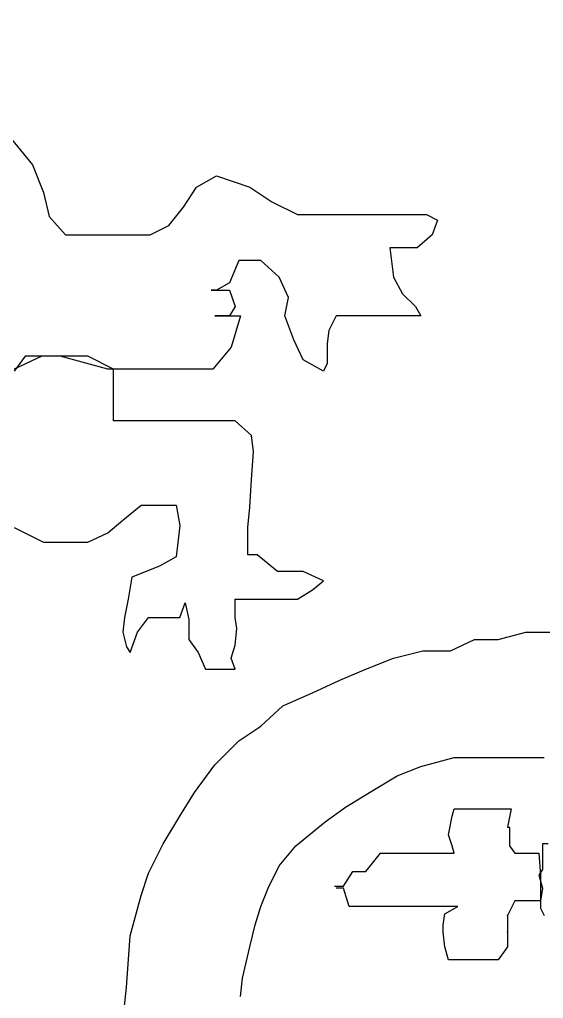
# Model space of a CAD drawing. Extents: x 731854 to 732444, y 4380981 to 4382008.
# Drawn here: x 731889.17 to 731892.02, y 4381842.19 to 4381847.51 of the extents above; entities that cross this region are included whole.
import ezdxf

# ---------------------------------------------------------------- set-up
doc = ezdxf.new("R2010")
doc.units = 0
doc.layers.get('0').update_dxf_attribs({"linetype": 'CONTINUOUS'})

msp = doc.modelspace()

# ---------------------------------------------------------------- linework, layer by layer
at = {"color": 0, "linetype": 'CONTINUOUS'}
for p, q in [((731889.11, 4381846.88), (731889.24, 4381846.72)), ((731889.11, 4381846.88), (731889.24, 4381846.72)), ((731889.24, 4381846.72), (731889.3, 4381846.57)), ((731889.24, 4381846.72), (731889.3, 4381846.57)), ((731890.13, 4381846.6), (731890.24, 4381846.66)), ((731890.13, 4381846.6), (731890.24, 4381846.66)), ((731890.24, 4381846.66), (731890.42, 4381846.6)), ((731890.24, 4381846.66), (731890.42, 4381846.6)), ((731889.3, 4381846.57), (731889.33, 4381846.44)), ((731889.3, 4381846.57), (731889.33, 4381846.44)), ((731890.06, 4381846.49), (731890.13, 4381846.6)), ((731890.06, 4381846.49), (731890.13, 4381846.6)), ((731890.42, 4381846.6), (731890.54, 4381846.52)), ((731890.42, 4381846.6), (731890.54, 4381846.52)), ((731890.54, 4381846.52), (731890.68, 4381846.45)), ((731890.54, 4381846.52), (731890.68, 4381846.45)), ((731889.98, 4381846.39), (731890.06, 4381846.49)), ((731889.98, 4381846.39), (731890.06, 4381846.49)), ((731889.33, 4381846.44), (731889.42, 4381846.34)), ((731889.33, 4381846.44), (731889.42, 4381846.34)), ((731890.68, 4381846.45), (731890.83, 4381846.45)), ((731890.68, 4381846.45), (731890.83, 4381846.45)), ((731890.83, 4381846.45), (731890.98, 4381846.45)), ((731890.83, 4381846.45), (731890.98, 4381846.45)), ((731890.98, 4381846.45), (731891.11, 4381846.45)), ((731890.98, 4381846.45), (731891.11, 4381846.45)), ((731891.11, 4381846.45), (731891.23, 4381846.45)), ((731891.11, 4381846.45), (731891.23, 4381846.45)), ((731891.23, 4381846.45), (731891.29, 4381846.45)), ((731891.23, 4381846.45), (731891.29, 4381846.45)), ((731891.29, 4381846.45), (731891.38, 4381846.45)), ((731891.29, 4381846.45), (731891.38, 4381846.45)), ((731891.38, 4381846.45), (731891.44, 4381846.42)), ((731891.38, 4381846.45), (731891.44, 4381846.42)), ((731891.44, 4381846.42), (731891.41, 4381846.34)), ((731891.44, 4381846.42), (731891.41, 4381846.34)), ((731889.88, 4381846.34), (731889.98, 4381846.39)), ((731889.88, 4381846.34), (731889.98, 4381846.39)), ((731889.42, 4381846.34), (731889.58, 4381846.34)), ((731889.42, 4381846.34), (731889.58, 4381846.34)), ((731889.58, 4381846.34), (731889.73, 4381846.34)), ((731889.58, 4381846.34), (731889.73, 4381846.34)), ((731889.73, 4381846.34), (731889.88, 4381846.34)), ((731889.73, 4381846.34), (731889.88, 4381846.34)), ((731891.41, 4381846.34), (731891.33, 4381846.27)), ((731891.41, 4381846.34), (731891.33, 4381846.27)), ((731891.24, 4381846.27), (731891.18, 4381846.27)), ((731891.18, 4381846.27), (731891.2, 4381846.11)), ((731891.24, 4381846.27), (731891.18, 4381846.27)), ((731891.18, 4381846.27), (731891.2, 4381846.11)), ((731891.33, 4381846.27), (731891.24, 4381846.27)), ((731891.33, 4381846.27), (731891.24, 4381846.27)), ((731890.36, 4381846.2), (731890.31, 4381846.08)), ((731890.36, 4381846.2), (731890.31, 4381846.08)), ((731890.48, 4381846.2), (731890.36, 4381846.2)), ((731890.48, 4381846.2), (731890.36, 4381846.2)), ((731890.58, 4381846.11), (731890.48, 4381846.2)), ((731890.58, 4381846.11), (731890.48, 4381846.2)), ((731890.63, 4381846), (731890.58, 4381846.11)), ((731890.63, 4381846), (731890.58, 4381846.11)), ((731891.2, 4381846.11), (731891.25, 4381846.02)), ((731891.2, 4381846.11), (731891.25, 4381846.02)), ((731890.24, 4381846.04), (731890.21, 4381846.04)), ((731890.21, 4381846.04), (731890.31, 4381846.04)), ((731890.24, 4381846.04), (731890.21, 4381846.04)), ((731890.21, 4381846.04), (731890.31, 4381846.04)), ((731890.31, 4381846.08), (731890.24, 4381846.04)), ((731890.31, 4381846.08), (731890.24, 4381846.04)), ((731890.31, 4381846.04), (731890.34, 4381845.95)), ((731890.31, 4381846.04), (731890.34, 4381845.95)), ((731890.61, 4381845.9), (731890.63, 4381846)), ((731890.61, 4381845.9), (731890.63, 4381846)), ((731891.25, 4381846.02), (731891.32, 4381845.95)), ((731891.25, 4381846.02), (731891.32, 4381845.95)), ((731890.34, 4381845.95), (731890.31, 4381845.9)), ((731890.34, 4381845.95), (731890.31, 4381845.9)), ((731891.32, 4381845.95), (731891.35, 4381845.9)), ((731891.32, 4381845.95), (731891.35, 4381845.9)), ((731890.31, 4381845.9), (731890.23, 4381845.9)), ((731890.23, 4381845.9), (731890.37, 4381845.9)), ((731890.31, 4381845.9), (731890.23, 4381845.9)), ((731890.23, 4381845.9), (731890.37, 4381845.9)), ((731890.37, 4381845.9), (731890.32, 4381845.73)), ((731890.37, 4381845.9), (731890.32, 4381845.73)), ((731890.66, 4381845.77), (731890.61, 4381845.9)), ((731890.66, 4381845.77), (731890.61, 4381845.9)), ((731890.89, 4381845.9), (731890.85, 4381845.82)), ((731890.89, 4381845.9), (731890.85, 4381845.82)), ((731890.92, 4381845.9), (731890.89, 4381845.9)), ((731890.92, 4381845.9), (731890.89, 4381845.9)), ((731891, 4381845.9), (731890.92, 4381845.9)), ((731891, 4381845.9), (731890.92, 4381845.9)), ((731891.07, 4381845.9), (731891, 4381845.9)), ((731891.07, 4381845.9), (731891, 4381845.9)), ((731891.2, 4381845.9), (731891.07, 4381845.9)), ((731891.2, 4381845.9), (731891.07, 4381845.9)), ((731891.3, 4381845.9), (731891.2, 4381845.9)), ((731891.3, 4381845.9), (731891.2, 4381845.9)), ((731891.35, 4381845.9), (731891.3, 4381845.9)), ((731891.35, 4381845.9), (731891.3, 4381845.9)), ((731890.85, 4381845.82), (731890.84, 4381845.75)), ((731890.85, 4381845.82), (731890.84, 4381845.75)), ((731890.32, 4381845.73), (731890.22, 4381845.61)), ((731890.32, 4381845.73), (731890.22, 4381845.61)), ((731890.71, 4381845.66), (731890.66, 4381845.77)), ((731890.71, 4381845.66), (731890.66, 4381845.77)), ((731890.84, 4381845.75), (731890.84, 4381845.64)), ((731890.84, 4381845.75), (731890.84, 4381845.64)), ((731889.2, 4381845.68), (731889.14, 4381845.6)), ((731889.29, 4381845.68), (731889.14, 4381845.61)), ((731889.2, 4381845.68), (731889.14, 4381845.6)), ((731889.29, 4381845.68), (731889.14, 4381845.61)), ((731889.29, 4381845.68), (731889.2, 4381845.68)), ((731889.29, 4381845.68), (731889.2, 4381845.68)), ((731889.39, 4381845.68), (731889.29, 4381845.68)), ((731889.39, 4381845.68), (731889.29, 4381845.68)), ((731889.39, 4381845.68), (731889.29, 4381845.68)), ((731889.39, 4381845.68), (731889.29, 4381845.68)), ((731889.54, 4381845.68), (731889.39, 4381845.68)), ((731889.65, 4381845.61), (731889.39, 4381845.68)), ((731889.54, 4381845.68), (731889.39, 4381845.68)), ((731889.65, 4381845.61), (731889.39, 4381845.68)), ((731889.68, 4381845.61), (731889.54, 4381845.68)), ((731889.68, 4381845.61), (731889.54, 4381845.68)), ((731890.82, 4381845.6), (731890.71, 4381845.66)), ((731890.82, 4381845.6), (731890.71, 4381845.66)), ((731890.84, 4381845.64), (731890.82, 4381845.6)), ((731890.84, 4381845.64), (731890.82, 4381845.6)), ((731889.81, 4381845.61), (731889.65, 4381845.61)), ((731889.81, 4381845.61), (731889.65, 4381845.61)), ((731889.68, 4381845.55), (731889.68, 4381845.61)), ((731889.68, 4381845.55), (731889.68, 4381845.61)), ((731889.92, 4381845.61), (731889.81, 4381845.61)), ((731889.92, 4381845.61), (731889.81, 4381845.61)), ((731890.06, 4381845.61), (731889.92, 4381845.61)), ((731890.06, 4381845.61), (731889.92, 4381845.61)), ((731890.22, 4381845.61), (731890.06, 4381845.61)), ((731890.22, 4381845.61), (731890.06, 4381845.61)), ((731889.68, 4381845.43), (731889.68, 4381845.55)), ((731889.68, 4381845.43), (731889.68, 4381845.55)), ((731889.68, 4381845.33), (731889.68, 4381845.43)), ((731889.68, 4381845.33), (731889.68, 4381845.43)), ((731889.75, 4381845.33), (731889.68, 4381845.33)), ((731889.75, 4381845.33), (731889.68, 4381845.33)), ((731889.86, 4381845.33), (731889.75, 4381845.33)), ((731889.86, 4381845.33), (731889.75, 4381845.33)), ((731890.02, 4381845.33), (731889.86, 4381845.33)), ((731890.02, 4381845.33), (731889.86, 4381845.33)), ((731890.22, 4381845.33), (731890.02, 4381845.33)), ((731890.22, 4381845.33), (731890.02, 4381845.33)), ((731890.34, 4381845.33), (731890.22, 4381845.33)), ((731890.34, 4381845.33), (731890.22, 4381845.33)), ((731890.43, 4381845.25), (731890.34, 4381845.33)), ((731890.43, 4381845.25), (731890.34, 4381845.33)), ((731890.44, 4381845.16), (731890.43, 4381845.25)), ((731890.44, 4381845.16), (731890.43, 4381845.25)), ((731890.43, 4381845.01), (731890.44, 4381845.16)), ((731890.43, 4381845.01), (731890.44, 4381845.16)), ((731890.42, 4381844.86), (731890.43, 4381845.01)), ((731890.42, 4381844.86), (731890.43, 4381845.01)), ((731889.73, 4381844.79), (731889.83, 4381844.87)), ((731889.73, 4381844.79), (731889.83, 4381844.87)), ((731889.83, 4381844.87), (731889.93, 4381844.87)), ((731889.83, 4381844.87), (731889.93, 4381844.87)), ((731889.93, 4381844.87), (731890.02, 4381844.87)), ((731889.93, 4381844.87), (731890.02, 4381844.87)), ((731890.02, 4381844.87), (731890.04, 4381844.76)), ((731890.02, 4381844.87), (731890.04, 4381844.76)), ((731890.41, 4381844.75), (731890.42, 4381844.86)), ((731890.41, 4381844.75), (731890.42, 4381844.86)), ((731889.65, 4381844.72), (731889.73, 4381844.79)), ((731889.65, 4381844.72), (731889.73, 4381844.79)), ((731890.04, 4381844.76), (731890.02, 4381844.59)), ((731890.04, 4381844.76), (731890.02, 4381844.59)), ((731889.14, 4381844.75), (731889.3, 4381844.67)), ((731889.14, 4381844.75), (731889.3, 4381844.67)), ((731889.54, 4381844.67), (731889.65, 4381844.72)), ((731889.54, 4381844.67), (731889.65, 4381844.72)), ((731890.41, 4381844.6), (731890.41, 4381844.75)), ((731890.41, 4381844.6), (731890.41, 4381844.75)), ((731889.3, 4381844.67), (731889.44, 4381844.67)), ((731889.3, 4381844.67), (731889.44, 4381844.67)), ((731889.44, 4381844.67), (731889.54, 4381844.67)), ((731889.44, 4381844.67), (731889.54, 4381844.67)), ((731890.02, 4381844.59), (731889.93, 4381844.54)), ((731890.02, 4381844.59), (731889.93, 4381844.54)), ((731890.46, 4381844.6), (731890.41, 4381844.6)), ((731890.46, 4381844.6), (731890.41, 4381844.6)), ((731890.57, 4381844.51), (731890.46, 4381844.6)), ((731890.57, 4381844.51), (731890.46, 4381844.6)), ((731889.93, 4381844.54), (731889.78, 4381844.48)), ((731889.93, 4381844.54), (731889.78, 4381844.48)), ((731890.71, 4381844.51), (731890.57, 4381844.51)), ((731890.71, 4381844.51), (731890.57, 4381844.51)), ((731890.82, 4381844.46), (731890.71, 4381844.51)), ((731890.82, 4381844.46), (731890.71, 4381844.51)), ((731889.78, 4381844.48), (731889.76, 4381844.36)), ((731889.78, 4381844.48), (731889.76, 4381844.36)), ((731890.76, 4381844.41), (731890.82, 4381844.46)), ((731890.76, 4381844.41), (731890.82, 4381844.46)), ((731890.68, 4381844.36), (731890.76, 4381844.41)), ((731890.68, 4381844.36), (731890.76, 4381844.41)), ((731889.76, 4381844.36), (731889.74, 4381844.26)), ((731889.76, 4381844.36), (731889.74, 4381844.26)), ((731890.04, 4381844.26), (731890.07, 4381844.34)), ((731890.04, 4381844.26), (731890.07, 4381844.34)), ((731890.07, 4381844.34), (731890.09, 4381844.25)), ((731890.07, 4381844.34), (731890.09, 4381844.25)), ((731890.34, 4381844.26), (731890.34, 4381844.36)), ((731890.34, 4381844.36), (731890.43, 4381844.36)), ((731890.34, 4381844.26), (731890.34, 4381844.36)), ((731890.34, 4381844.36), (731890.43, 4381844.36)), ((731890.43, 4381844.36), (731890.52, 4381844.36)), ((731890.43, 4381844.36), (731890.52, 4381844.36)), ((731890.52, 4381844.36), (731890.58, 4381844.36)), ((731890.52, 4381844.36), (731890.58, 4381844.36)), ((731890.58, 4381844.36), (731890.68, 4381844.36)), ((731890.58, 4381844.36), (731890.68, 4381844.36)), ((731889.74, 4381844.26), (731889.73, 4381844.18)), ((731889.74, 4381844.26), (731889.73, 4381844.18)), ((731889.81, 4381844.18), (731889.87, 4381844.26)), ((731889.81, 4381844.18), (731889.87, 4381844.26)), ((731889.87, 4381844.26), (731889.95, 4381844.26)), ((731889.87, 4381844.26), (731889.95, 4381844.26)), ((731889.95, 4381844.26), (731890.04, 4381844.26)), ((731889.95, 4381844.26), (731890.04, 4381844.26)), ((731890.09, 4381844.25), (731890.09, 4381844.14)), ((731890.09, 4381844.25), (731890.09, 4381844.14)), ((731890.35, 4381844.2), (731890.34, 4381844.26)), ((731890.35, 4381844.2), (731890.34, 4381844.26)), ((731889.73, 4381844.18), (731889.75, 4381844.1)), ((731889.73, 4381844.18), (731889.75, 4381844.1)), ((731889.77, 4381844.07), (731889.81, 4381844.18)), ((731889.77, 4381844.07), (731889.81, 4381844.18)), ((731890.34, 4381844.11), (731890.35, 4381844.2)), ((731890.34, 4381844.11), (731890.35, 4381844.2)), ((731891.77, 4381844.14), (731891.92, 4381844.18)), ((731891.77, 4381844.14), (731891.92, 4381844.18)), ((731891.92, 4381844.18), (731892.06, 4381844.18)), ((731891.92, 4381844.18), (731892.06, 4381844.18)), ((731890.09, 4381844.14), (731890.14, 4381844.07)), ((731890.09, 4381844.14), (731890.14, 4381844.07)), ((731891.51, 4381844.08), (731891.64, 4381844.14)), ((731891.51, 4381844.08), (731891.64, 4381844.14)), ((731891.64, 4381844.14), (731891.77, 4381844.14)), ((731891.64, 4381844.14), (731891.77, 4381844.14)), ((731889.75, 4381844.1), (731889.77, 4381844.07)), ((731889.75, 4381844.1), (731889.77, 4381844.07)), ((731890.14, 4381844.07), (731890.18, 4381843.98)), ((731890.14, 4381844.07), (731890.18, 4381843.98)), ((731890.32, 4381844.04), (731890.34, 4381844.11)), ((731890.32, 4381844.04), (731890.34, 4381844.11)), ((731891.2, 4381844.04), (731891.36, 4381844.08)), ((731891.2, 4381844.04), (731891.36, 4381844.08)), ((731891.36, 4381844.08), (731891.51, 4381844.08)), ((731891.36, 4381844.08), (731891.51, 4381844.08)), ((731890.34, 4381843.98), (731890.32, 4381844.04)), ((731890.34, 4381843.98), (731890.32, 4381844.04)), ((731891.05, 4381843.98), (731891.2, 4381844.04)), ((731891.05, 4381843.98), (731891.2, 4381844.04)), ((731890.18, 4381843.98), (731890.23, 4381843.98)), ((731890.18, 4381843.98), (731890.23, 4381843.98)), ((731890.23, 4381843.98), (731890.28, 4381843.98)), ((731890.23, 4381843.98), (731890.28, 4381843.98)), ((731890.28, 4381843.98), (731890.34, 4381843.98)), ((731890.28, 4381843.98), (731890.34, 4381843.98)), ((731890.91, 4381843.92), (731891.05, 4381843.98)), ((731890.91, 4381843.92), (731891.05, 4381843.98)), ((731890.76, 4381843.85), (731890.91, 4381843.92)), ((731890.76, 4381843.85), (731890.91, 4381843.92)), ((731890.6, 4381843.78), (731890.76, 4381843.85)), ((731890.6, 4381843.78), (731890.76, 4381843.85)), ((731890.48, 4381843.67), (731890.6, 4381843.78)), ((731890.48, 4381843.67), (731890.6, 4381843.78)), ((731890.36, 4381843.59), (731890.48, 4381843.67)), ((731890.36, 4381843.59), (731890.48, 4381843.67)), ((731890.23, 4381843.46), (731890.36, 4381843.59)), ((731890.23, 4381843.46), (731890.36, 4381843.59)), ((731891.35, 4381843.45), (731891.53, 4381843.5)), ((731891.35, 4381843.45), (731891.53, 4381843.5)), ((731891.53, 4381843.5), (731891.81, 4381843.5)), ((731891.53, 4381843.5), (731891.81, 4381843.5)), ((731891.81, 4381843.5), (731892.02, 4381843.5)), ((731891.81, 4381843.5), (731892.02, 4381843.5)), ((731890.12, 4381843.31), (731890.23, 4381843.46)), ((731890.12, 4381843.31), (731890.23, 4381843.46)), ((731891.22, 4381843.4), (731891.35, 4381843.45)), ((731891.22, 4381843.4), (731891.35, 4381843.45)), ((731891.07, 4381843.31), (731891.22, 4381843.4)), ((731891.07, 4381843.31), (731891.22, 4381843.4)), ((731890.04, 4381843.18), (731890.12, 4381843.31)), ((731890.04, 4381843.18), (731890.12, 4381843.31)), ((731890.94, 4381843.23), (731891.07, 4381843.31)), ((731890.94, 4381843.23), (731891.07, 4381843.31)), ((731890.83, 4381843.15), (731890.94, 4381843.23)), ((731890.83, 4381843.15), (731890.94, 4381843.23)), ((731891.52, 4381843.18), (731891.53, 4381843.22)), ((731891.52, 4381843.18), (731891.53, 4381843.22)), ((731891.53, 4381843.22), (731891.56, 4381843.22)), ((731891.53, 4381843.22), (731891.56, 4381843.22)), ((731891.56, 4381843.22), (731891.64, 4381843.22)), ((731891.56, 4381843.22), (731891.64, 4381843.22)), ((731891.64, 4381843.22), (731891.71, 4381843.22)), ((731891.64, 4381843.22), (731891.71, 4381843.22)), ((731891.71, 4381843.22), (731891.76, 4381843.22)), ((731891.71, 4381843.22), (731891.76, 4381843.22)), ((731891.76, 4381843.22), (731891.83, 4381843.22)), ((731891.76, 4381843.22), (731891.83, 4381843.22)), ((731891.84, 4381843.22), (731891.82, 4381843.12)), ((731891.84, 4381843.22), (731891.82, 4381843.12)), ((731891.83, 4381843.22), (731891.84, 4381843.22)), ((731891.83, 4381843.22), (731891.84, 4381843.22)), ((731889.95, 4381843.03), (731890.04, 4381843.18)), ((731889.95, 4381843.03), (731890.04, 4381843.18)), ((731891.5, 4381843.08), (731891.52, 4381843.18)), ((731891.5, 4381843.08), (731891.52, 4381843.18)), ((731890.67, 4381843.02), (731890.83, 4381843.15)), ((731890.67, 4381843.02), (731890.83, 4381843.15)), ((731891.82, 4381843.12), (731891.83, 4381843.12)), ((731891.82, 4381843.12), (731891.83, 4381843.12)), ((731891.83, 4381843.12), (731891.83, 4381843.02)), ((731891.83, 4381843.12), (731891.83, 4381843.02)), ((731891.52, 4381843.02), (731891.5, 4381843.08)), ((731891.52, 4381843.02), (731891.5, 4381843.08)), ((731889.87, 4381842.87), (731889.95, 4381843.03)), ((731889.87, 4381842.87), (731889.95, 4381843.03)), ((731890.58, 4381842.91), (731890.67, 4381843.02)), ((731890.58, 4381842.91), (731890.67, 4381843.02)), ((731891.53, 4381842.98), (731891.52, 4381843.02)), ((731891.53, 4381842.98), (731891.52, 4381843.02)), ((731891.83, 4381843.02), (731891.86, 4381842.98)), ((731891.83, 4381843.02), (731891.86, 4381842.98)), ((731892.04, 4381843.03), (731892.01, 4381843.03)), ((731892.01, 4381843.03), (731892.01, 4381842.96)), ((731892.04, 4381843.03), (731892.01, 4381843.03)), ((731892.01, 4381843.03), (731892.01, 4381842.96)), ((731891.05, 4381842.88), (731891.13, 4381842.98)), ((731891.05, 4381842.88), (731891.13, 4381842.98)), ((731891.13, 4381842.98), (731891.2, 4381842.98)), ((731891.13, 4381842.98), (731891.2, 4381842.98)), ((731891.2, 4381842.98), (731891.28, 4381842.98)), ((731891.2, 4381842.98), (731891.28, 4381842.98)), ((731891.28, 4381842.98), (731891.36, 4381842.98)), ((731891.28, 4381842.98), (731891.36, 4381842.98)), ((731891.36, 4381842.98), (731891.44, 4381842.98)), ((731891.36, 4381842.98), (731891.44, 4381842.98)), ((731891.44, 4381842.98), (731891.48, 4381842.98)), ((731891.44, 4381842.98), (731891.48, 4381842.98)), ((731891.48, 4381842.98), (731891.53, 4381842.98)), ((731891.48, 4381842.98), (731891.53, 4381842.98)), ((731891.86, 4381842.98), (731891.94, 4381842.98)), ((731891.86, 4381842.98), (731891.94, 4381842.98)), ((731891.94, 4381842.98), (731891.97, 4381842.98)), ((731891.94, 4381842.98), (731891.97, 4381842.98)), ((731891.97, 4381842.98), (731891.99, 4381842.98)), ((731891.97, 4381842.98), (731891.99, 4381842.98)), ((731891.99, 4381842.98), (731892, 4381842.86)), ((731891.99, 4381842.98), (731892, 4381842.86)), ((731892.01, 4381842.96), (731892.01, 4381842.89)), ((731892.01, 4381842.96), (731892.01, 4381842.89)), ((731890.52, 4381842.79), (731890.58, 4381842.91)), ((731890.52, 4381842.79), (731890.58, 4381842.91)), ((731889.83, 4381842.75), (731889.87, 4381842.87)), ((731889.83, 4381842.75), (731889.87, 4381842.87)), ((731890.93, 4381842.8), (731890.98, 4381842.88)), ((731890.93, 4381842.8), (731890.98, 4381842.88)), ((731890.98, 4381842.88), (731891.05, 4381842.88)), ((731890.98, 4381842.88), (731891.05, 4381842.88)), ((731892.01, 4381842.89), (731891.99, 4381842.86)), ((731892.01, 4381842.89), (731891.99, 4381842.86)), ((731891.99, 4381842.86), (731892.01, 4381842.79)), ((731891.99, 4381842.86), (731892.01, 4381842.79)), ((731892, 4381842.86), (731892, 4381842.79)), ((731892, 4381842.86), (731892, 4381842.79)), ((731890.88, 4381842.8), (731890.93, 4381842.8)), ((731890.88, 4381842.8), (731890.93, 4381842.8)), ((731889.77, 4381842.53), (731889.83, 4381842.75)), ((731889.77, 4381842.53), (731889.83, 4381842.75)), ((731890.48, 4381842.69), (731890.52, 4381842.79)), ((731890.48, 4381842.69), (731890.52, 4381842.79)), ((731890.93, 4381842.79), (731890.89, 4381842.79)), ((731890.93, 4381842.79), (731890.89, 4381842.79)), ((731890.96, 4381842.69), (731890.93, 4381842.79)), ((731890.96, 4381842.69), (731890.93, 4381842.79)), ((731892, 4381842.79), (731892, 4381842.72)), ((731892.01, 4381842.79), (731892, 4381842.72)), ((731892, 4381842.79), (731892, 4381842.72)), ((731892.01, 4381842.79), (731892, 4381842.72)), ((731890.45, 4381842.59), (731890.48, 4381842.69)), ((731890.45, 4381842.59), (731890.48, 4381842.69)), ((731891.02, 4381842.69), (731890.96, 4381842.69)), ((731891.02, 4381842.69), (731890.96, 4381842.69)), ((731891.07, 4381842.69), (731891.02, 4381842.69)), ((731891.07, 4381842.69), (731891.02, 4381842.69)), ((731891.16, 4381842.69), (731891.07, 4381842.69)), ((731891.16, 4381842.69), (731891.07, 4381842.69)), ((731891.24, 4381842.69), (731891.16, 4381842.69)), ((731891.24, 4381842.69), (731891.16, 4381842.69)), ((731891.35, 4381842.69), (731891.24, 4381842.69)), ((731891.35, 4381842.69), (731891.24, 4381842.69)), ((731891.42, 4381842.69), (731891.35, 4381842.69)), ((731891.42, 4381842.69), (731891.35, 4381842.69)), ((731891.48, 4381842.69), (731891.42, 4381842.69)), ((731891.48, 4381842.69), (731891.42, 4381842.69)), ((731891.48, 4381842.65), (731891.55, 4381842.69)), ((731891.55, 4381842.69), (731891.48, 4381842.69)), ((731891.48, 4381842.65), (731891.55, 4381842.69)), ((731891.55, 4381842.69), (731891.48, 4381842.69)), ((731891.86, 4381842.72), (731891.82, 4381842.64)), ((731891.86, 4381842.72), (731891.82, 4381842.64)), ((731891.92, 4381842.72), (731891.86, 4381842.72)), ((731891.92, 4381842.72), (731891.86, 4381842.72)), ((731891.96, 4381842.72), (731891.92, 4381842.72)), ((731891.96, 4381842.72), (731891.92, 4381842.72)), ((731892, 4381842.72), (731891.96, 4381842.72)), ((731892, 4381842.72), (731891.96, 4381842.72)), ((731892, 4381842.72), (731892, 4381842.68)), ((731892, 4381842.72), (731892, 4381842.68)), ((731891.47, 4381842.59), (731891.48, 4381842.65)), ((731891.47, 4381842.59), (731891.48, 4381842.65)), ((731891.82, 4381842.64), (731891.82, 4381842.55)), ((731891.82, 4381842.64), (731891.82, 4381842.55)), ((731892, 4381842.68), (731892.02, 4381842.64)), ((731892, 4381842.68), (731892.02, 4381842.64)), ((731890.42, 4381842.47), (731890.45, 4381842.59)), ((731890.42, 4381842.47), (731890.45, 4381842.59)), ((731891.47, 4381842.55), (731891.47, 4381842.59)), ((731891.47, 4381842.55), (731891.47, 4381842.59)), ((731889.75, 4381842.25), (731889.77, 4381842.53)), ((731889.75, 4381842.25), (731889.77, 4381842.53)), ((731891.48, 4381842.47), (731891.47, 4381842.55)), ((731891.48, 4381842.47), (731891.47, 4381842.55)), ((731891.82, 4381842.55), (731891.82, 4381842.47)), ((731891.82, 4381842.55), (731891.82, 4381842.47)), ((731890.38, 4381842.3), (731890.42, 4381842.47)), ((731890.38, 4381842.3), (731890.42, 4381842.47)), ((731891.5, 4381842.4), (731891.48, 4381842.47)), ((731891.5, 4381842.4), (731891.48, 4381842.47)), ((731891.82, 4381842.47), (731891.77, 4381842.4)), ((731891.82, 4381842.47), (731891.77, 4381842.4)), ((731891.53, 4381842.4), (731891.5, 4381842.4)), ((731891.53, 4381842.4), (731891.5, 4381842.4)), ((731891.61, 4381842.4), (731891.53, 4381842.4)), ((731891.61, 4381842.4), (731891.53, 4381842.4)), ((731891.66, 4381842.4), (731891.61, 4381842.4)), ((731891.66, 4381842.4), (731891.61, 4381842.4)), ((731891.73, 4381842.4), (731891.66, 4381842.4)), ((731891.73, 4381842.4), (731891.66, 4381842.4)), ((731891.77, 4381842.4), (731891.73, 4381842.4)), ((731891.77, 4381842.4), (731891.73, 4381842.4)), ((731890.37, 4381842.2), (731890.38, 4381842.3)), ((731890.37, 4381842.2), (731890.38, 4381842.3)), ((731889.74, 4381842.15), (731889.75, 4381842.25)), ((731889.74, 4381842.15), (731889.75, 4381842.25))]:
    msp.add_line(p, q, dxfattribs=at)
for p in [(731891.82, 4381842.64), (731891.82, 4381842.64), (731891.82, 4381842.55), (731891.82, 4381842.55)]:
    msp.add_point(p, dxfattribs=at)

# ---------------------------------------------------------------- meshes
mesh = msp.add_polyface(dxfattribs=at)
corners = [(732162.5, 4380981), (731854.5, 4382007.5), (732444, 4380981), (732444, 4382007.5), (731854.5, 4380981)]
mesh.append_faces([[corners[k] for k in face] for face in [(0, 1, 4), (1, 0, 2, 3)]], dxfattribs={"vtx0": -1, "color": 0})
mesh = msp.add_polyface(dxfattribs=at)
corners = [(732145.58, 4381821), (732145.58, 4382001.5), (731864.5, 4382001.5), (731864.5, 4381821)]
mesh.append_faces([[corners[k] for k in face] for face in [(0, 1, 2, 3)]], dxfattribs={"color": 0})

doc.saveas('drawing.dxf')
